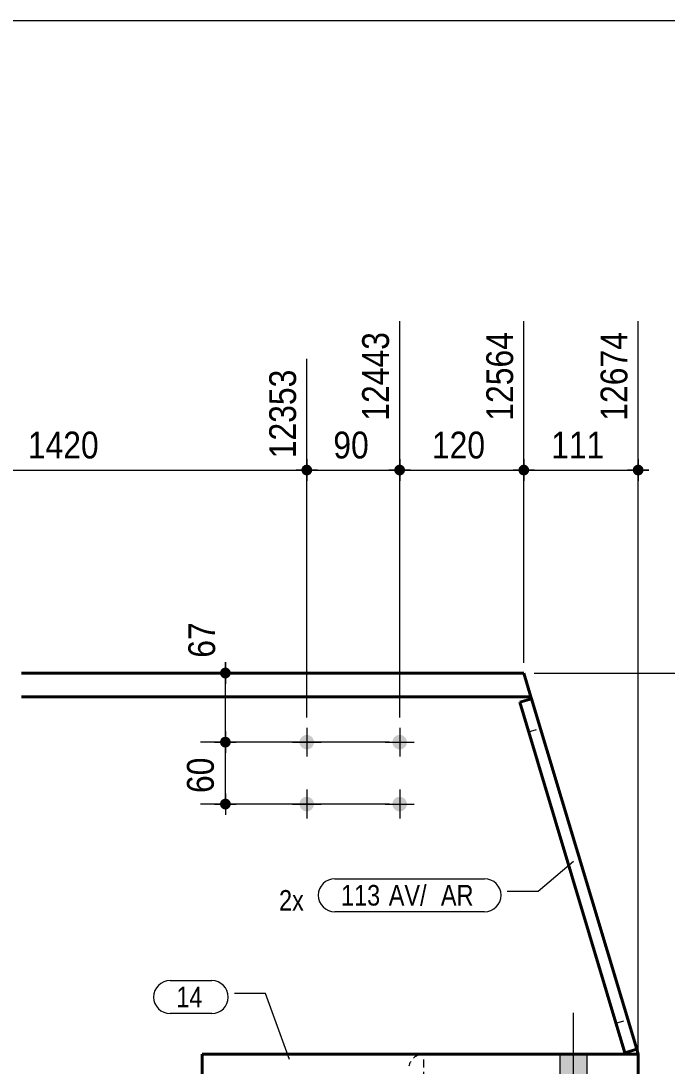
# Model space of a CAD drawing. Header units: millimetres. Extents: x 2 to 584, y 5 to 405.
# Drawn here: x 448.9 to 511.5, y 303.7 to 405 of the extents above; entities that cross this region are included whole.
import ezdxf

# ---------------------------------------------------------------- set-up
doc = ezdxf.new("R2010")
doc.units = ezdxf.units.MM
doc.linetypes.add('CACHE2', pattern=[1.190625, 0.79375, -0.396875])
for name, color, linetype, lineweight in [('Boulon', 7, 'Continuous', 0), ('Cache', 7, 'Continuous', 0), ('Cotation', 7, 'Continuous', 0), ('Feuille dessin', 5, 'Continuous', 0), ('Piece', 2, 'Continuous', 0), ('Repère pièce', 3, 'Continuous', 0)]:
    doc.layers.add(name, color=color, linetype=linetype, lineweight=lineweight)
doc.styles.add('ARIAL', font='ARIAL.TTF')
doc.styles.add('COMIC_SANS_MS', font='COMIC.TTF')

# ---------------------------------------------------------------- blocks, each defined once
blk = doc.blocks.new('*A15')
at = {"layer": 'Boulon'}
for points in [[(477.3, 335.08), (477.29, 335.04), (477.29, 335.01), (477.28, 334.97), (477.28, 334.94), (477.27, 334.91), (477.26, 334.88), (477.24, 334.84), (477.23, 334.81), (477.21, 334.78), (477.2, 334.75), (477.18, 334.72), (477.16, 334.69), (477.14, 334.67), (477.11, 334.64), (477.09, 334.62), (477.07, 334.59), (477.04, 334.57), (477.01, 334.55), (476.99, 334.53), (476.96, 334.51), (476.93, 334.49), (476.9, 334.48), (476.86, 334.46), (476.83, 334.45), (476.8, 334.44), (476.77, 334.43), (476.73, 334.42), (476.7, 334.42), (476.66, 334.41), (476.63, 334.41), (476.6, 334.41), (476.56, 334.41), (476.53, 334.41), (476.49, 334.42), (476.46, 334.42), (476.43, 334.43), (476.39, 334.44), (476.36, 334.45), (476.33, 334.46), (476.3, 334.48), (476.27, 334.49), (476.24, 334.51), (476.21, 334.53), (476.18, 334.55), (476.15, 334.57), (476.13, 334.59), (476.1, 334.62), (476.08, 334.64), (476.06, 334.67), (476.03, 334.69), (476.01, 334.72), (476, 334.75), (475.98, 334.78), (475.96, 334.81), (475.95, 334.84), (475.94, 334.88), (475.93, 334.91), (475.92, 334.94), (475.91, 334.97), (475.9, 335.01), (475.9, 335.04), (475.9, 335.08), (475.9, 335.11), (475.9, 335.15), (475.9, 335.18), (475.9, 335.21), (475.91, 335.25), (475.92, 335.28), (475.93, 335.31), (475.94, 335.35), (475.95, 335.38), (475.96, 335.41), (475.98, 335.44), (476, 335.47), (476.01, 335.5), (476.03, 335.53), (476.06, 335.56), (476.08, 335.58), (476.1, 335.61), (476.13, 335.63), (476.15, 335.65), (476.18, 335.67), (476.21, 335.69), (476.24, 335.71), (476.27, 335.73), (476.3, 335.74), (476.33, 335.76), (476.36, 335.77), (476.39, 335.78), (476.43, 335.79), (476.46, 335.8), (476.49, 335.8), (476.53, 335.81), (476.56, 335.81), (476.6, 335.81), (476.63, 335.81), (476.66, 335.81), (476.7, 335.8), (476.73, 335.8), (476.77, 335.79), (476.8, 335.78), (476.83, 335.77), (476.86, 335.76), (476.9, 335.74), (476.93, 335.73), (476.96, 335.71), (476.99, 335.69), (477.01, 335.67), (477.04, 335.65), (477.07, 335.63), (477.09, 335.61), (477.11, 335.58), (477.14, 335.56), (477.16, 335.53), (477.18, 335.5), (477.2, 335.47), (477.21, 335.44), (477.23, 335.41), (477.24, 335.38), (477.26, 335.35), (477.27, 335.31), (477.28, 335.28), (477.28, 335.25), (477.29, 335.21), (477.29, 335.18), (477.3, 335.15), (477.3, 335.11)], [(477.3, 329.08), (477.29, 329.04), (477.29, 329.01), (477.28, 328.97), (477.28, 328.94), (477.27, 328.91), (477.26, 328.88), (477.24, 328.84), (477.23, 328.81), (477.21, 328.78), (477.2, 328.75), (477.18, 328.72), (477.16, 328.69), (477.14, 328.67), (477.11, 328.64), (477.09, 328.62), (477.07, 328.59), (477.04, 328.57), (477.01, 328.55), (476.99, 328.53), (476.96, 328.51), (476.93, 328.49), (476.9, 328.48), (476.86, 328.46), (476.83, 328.45), (476.8, 328.44), (476.77, 328.43), (476.73, 328.42), (476.7, 328.42), (476.66, 328.41), (476.63, 328.41), (476.6, 328.41), (476.56, 328.41), (476.53, 328.41), (476.49, 328.42), (476.46, 328.42), (476.43, 328.43), (476.39, 328.44), (476.36, 328.45), (476.33, 328.46), (476.3, 328.48), (476.27, 328.49), (476.24, 328.51), (476.21, 328.53), (476.18, 328.55), (476.15, 328.57), (476.13, 328.59), (476.1, 328.62), (476.08, 328.64), (476.06, 328.67), (476.03, 328.69), (476.01, 328.72), (476, 328.75), (475.98, 328.78), (475.96, 328.81), (475.95, 328.84), (475.94, 328.88), (475.93, 328.91), (475.92, 328.94), (475.91, 328.97), (475.9, 329.01), (475.9, 329.04), (475.9, 329.08), (475.9, 329.11), (475.9, 329.15), (475.9, 329.18), (475.9, 329.21), (475.91, 329.25), (475.92, 329.28), (475.93, 329.31), (475.94, 329.35), (475.95, 329.38), (475.96, 329.41), (475.98, 329.44), (476, 329.47), (476.01, 329.5), (476.03, 329.53), (476.06, 329.56), (476.08, 329.58), (476.1, 329.61), (476.13, 329.63), (476.15, 329.65), (476.18, 329.67), (476.21, 329.69), (476.24, 329.71), (476.27, 329.73), (476.3, 329.74), (476.33, 329.76), (476.36, 329.77), (476.39, 329.78), (476.43, 329.79), (476.46, 329.8), (476.49, 329.8), (476.53, 329.81), (476.56, 329.81), (476.6, 329.81), (476.63, 329.81), (476.66, 329.81), (476.7, 329.8), (476.73, 329.8), (476.77, 329.79), (476.8, 329.78), (476.83, 329.77), (476.86, 329.76), (476.9, 329.74), (476.93, 329.73), (476.96, 329.71), (476.99, 329.69), (477.01, 329.67), (477.04, 329.65), (477.07, 329.63), (477.09, 329.61), (477.11, 329.58), (477.14, 329.56), (477.16, 329.53), (477.18, 329.5), (477.2, 329.47), (477.21, 329.44), (477.23, 329.41), (477.24, 329.38), (477.26, 329.35), (477.27, 329.31), (477.28, 329.28), (477.28, 329.25), (477.29, 329.21), (477.29, 329.18), (477.3, 329.15), (477.3, 329.11)]]:
    blk.add_hatch(color=256, dxfattribs=at).paths.add_polyline_path(points, flags=17)
at = {"layer": 'Boulon', "linetype": 'Continuous', "lineweight": 0}
for p, q in [((476.6, 336.51), (476.6, 333.71)), ((475.2, 335.11), (478, 335.11)), ((476.6, 330.51), (476.6, 327.71)), ((475.2, 329.11), (478, 329.11))]:
    blk.add_line(p, q, dxfattribs=at)
blk = doc.blocks.new('*A16')
at = {"layer": 'Boulon'}
for points in [[(486.3, 335.08), (486.29, 335.04), (486.29, 335.01), (486.28, 334.97), (486.28, 334.94), (486.27, 334.91), (486.26, 334.88), (486.24, 334.84), (486.23, 334.81), (486.21, 334.78), (486.2, 334.75), (486.18, 334.72), (486.16, 334.69), (486.14, 334.67), (486.11, 334.64), (486.09, 334.62), (486.07, 334.59), (486.04, 334.57), (486.01, 334.55), (485.99, 334.53), (485.96, 334.51), (485.93, 334.49), (485.9, 334.48), (485.86, 334.46), (485.83, 334.45), (485.8, 334.44), (485.77, 334.43), (485.73, 334.42), (485.7, 334.42), (485.66, 334.41), (485.63, 334.41), (485.6, 334.41), (485.56, 334.41), (485.53, 334.41), (485.49, 334.42), (485.46, 334.42), (485.43, 334.43), (485.39, 334.44), (485.36, 334.45), (485.33, 334.46), (485.3, 334.48), (485.27, 334.49), (485.24, 334.51), (485.21, 334.53), (485.18, 334.55), (485.15, 334.57), (485.13, 334.59), (485.1, 334.62), (485.08, 334.64), (485.06, 334.67), (485.03, 334.69), (485.01, 334.72), (485, 334.75), (484.98, 334.78), (484.96, 334.81), (484.95, 334.84), (484.94, 334.88), (484.93, 334.91), (484.92, 334.94), (484.91, 334.97), (484.9, 335.01), (484.9, 335.04), (484.9, 335.08), (484.9, 335.11), (484.9, 335.15), (484.9, 335.18), (484.9, 335.21), (484.91, 335.25), (484.92, 335.28), (484.93, 335.31), (484.94, 335.35), (484.95, 335.38), (484.96, 335.41), (484.98, 335.44), (485, 335.47), (485.01, 335.5), (485.03, 335.53), (485.06, 335.56), (485.08, 335.58), (485.1, 335.61), (485.13, 335.63), (485.15, 335.65), (485.18, 335.67), (485.21, 335.69), (485.24, 335.71), (485.27, 335.73), (485.3, 335.74), (485.33, 335.76), (485.36, 335.77), (485.39, 335.78), (485.43, 335.79), (485.46, 335.8), (485.49, 335.8), (485.53, 335.81), (485.56, 335.81), (485.6, 335.81), (485.63, 335.81), (485.66, 335.81), (485.7, 335.8), (485.73, 335.8), (485.77, 335.79), (485.8, 335.78), (485.83, 335.77), (485.86, 335.76), (485.9, 335.74), (485.93, 335.73), (485.96, 335.71), (485.99, 335.69), (486.01, 335.67), (486.04, 335.65), (486.07, 335.63), (486.09, 335.61), (486.11, 335.58), (486.14, 335.56), (486.16, 335.53), (486.18, 335.5), (486.2, 335.47), (486.21, 335.44), (486.23, 335.41), (486.24, 335.38), (486.26, 335.35), (486.27, 335.31), (486.28, 335.28), (486.28, 335.25), (486.29, 335.21), (486.29, 335.18), (486.3, 335.15), (486.3, 335.11)], [(486.3, 329.08), (486.29, 329.04), (486.29, 329.01), (486.28, 328.97), (486.28, 328.94), (486.27, 328.91), (486.26, 328.88), (486.24, 328.84), (486.23, 328.81), (486.21, 328.78), (486.2, 328.75), (486.18, 328.72), (486.16, 328.69), (486.14, 328.67), (486.11, 328.64), (486.09, 328.62), (486.07, 328.59), (486.04, 328.57), (486.01, 328.55), (485.99, 328.53), (485.96, 328.51), (485.93, 328.49), (485.9, 328.48), (485.86, 328.46), (485.83, 328.45), (485.8, 328.44), (485.77, 328.43), (485.73, 328.42), (485.7, 328.42), (485.66, 328.41), (485.63, 328.41), (485.6, 328.41), (485.56, 328.41), (485.53, 328.41), (485.49, 328.42), (485.46, 328.42), (485.43, 328.43), (485.39, 328.44), (485.36, 328.45), (485.33, 328.46), (485.3, 328.48), (485.27, 328.49), (485.24, 328.51), (485.21, 328.53), (485.18, 328.55), (485.15, 328.57), (485.13, 328.59), (485.1, 328.62), (485.08, 328.64), (485.06, 328.67), (485.03, 328.69), (485.01, 328.72), (485, 328.75), (484.98, 328.78), (484.96, 328.81), (484.95, 328.84), (484.94, 328.88), (484.93, 328.91), (484.92, 328.94), (484.91, 328.97), (484.9, 329.01), (484.9, 329.04), (484.9, 329.08), (484.9, 329.11), (484.9, 329.15), (484.9, 329.18), (484.9, 329.21), (484.91, 329.25), (484.92, 329.28), (484.93, 329.31), (484.94, 329.35), (484.95, 329.38), (484.96, 329.41), (484.98, 329.44), (485, 329.47), (485.01, 329.5), (485.03, 329.53), (485.06, 329.56), (485.08, 329.58), (485.1, 329.61), (485.13, 329.63), (485.15, 329.65), (485.18, 329.67), (485.21, 329.69), (485.24, 329.71), (485.27, 329.73), (485.3, 329.74), (485.33, 329.76), (485.36, 329.77), (485.39, 329.78), (485.43, 329.79), (485.46, 329.8), (485.49, 329.8), (485.53, 329.81), (485.56, 329.81), (485.6, 329.81), (485.63, 329.81), (485.66, 329.81), (485.7, 329.8), (485.73, 329.8), (485.77, 329.79), (485.8, 329.78), (485.83, 329.77), (485.86, 329.76), (485.9, 329.74), (485.93, 329.73), (485.96, 329.71), (485.99, 329.69), (486.01, 329.67), (486.04, 329.65), (486.07, 329.63), (486.09, 329.61), (486.11, 329.58), (486.14, 329.56), (486.16, 329.53), (486.18, 329.5), (486.2, 329.47), (486.21, 329.44), (486.23, 329.41), (486.24, 329.38), (486.26, 329.35), (486.27, 329.31), (486.28, 329.28), (486.28, 329.25), (486.29, 329.21), (486.29, 329.18), (486.3, 329.15), (486.3, 329.11)]]:
    blk.add_hatch(color=256, dxfattribs=at).paths.add_polyline_path(points, flags=17)
at = {"layer": 'Boulon', "linetype": 'Continuous', "lineweight": 0}
for p, q in [((485.6, 336.51), (485.6, 333.71)), ((484.2, 335.11), (487, 335.11)), ((485.6, 330.51), (485.6, 327.71)), ((484.2, 329.11), (487, 329.11))]:
    blk.add_line(p, q, dxfattribs=at)
blk = doc.blocks.new('*A17')
at = {"layer": 'Boulon'}
blk.add_hatch(color=256, dxfattribs=at).paths.add_polyline_path([(503.75, 304.89), (503.75, 302.39), (501.15, 302.39), (501.15, 304.89)], flags=17)
blk.add_hatch(color=256, dxfattribs=at).paths.add_polyline_path([(503.75, 304.89), (503.75, 302.39), (501.15, 302.39), (501.15, 304.89)], flags=17)
at = {"layer": 'Boulon', "linetype": 'Continuous', "lineweight": 0}
for p, q in [((502.45, 299.89), (502.45, 308.89)), ((502.45, 299.89), (502.45, 308.89)), ((501.15, 302.39), (501.15, 304.89)), ((501.15, 302.39), (501.15, 304.89)), ((503.75, 302.39), (503.75, 304.89)), ((503.75, 302.39), (503.75, 304.89))]:
    blk.add_line(p, q, dxfattribs=at)
blk = doc.blocks.new('*A19')
at = {"layer": 'Cache', "color": 7, "linetype": 'CACHE2', "lineweight": 20}
for p, q in [((508.560613, 305.359086), (498.372573, 339.31874)), ((487.617787, 304.848703), (487.951551, 304.886338)), ((487.951551, 304.886338), (487.617787, 304.848703)), ((508.701874, 304.888224), (487.951551, 304.886338))]:
    blk.add_line(p, q, dxfattribs=at)
blk.add_arc((487.951687, 303.386338), 1.5, 102.861823, 167.144895, dxfattribs=at)
blk.add_arc((487.951687, 303.386338), 1.5, 102.861823, 167.144895, dxfattribs=at)
at = {"layer": 'Piece', "color": 2, "linetype": 'Continuous', "lineweight": 40}
for p, q in [((448.95219, 341.810591), (497.625008, 341.810591)), ((497.625008, 341.810591), (498.315017, 339.510591)), ((498.315017, 339.510591), (448.95219, 339.510591)), ((498.372573, 339.31874), (498.315017, 339.510591)), ((508.701874, 304.888224), (508.560613, 305.359086))]:
    blk.add_line(p, q, dxfattribs=at)
blk = doc.blocks.new('*A22')
at = {"layer": 'Cache', "color": 7, "linetype": 'CACHE2', "lineweight": 20}
blk.add_line((487.95219, 302.386291), (487.951957, 304.886291), dxfattribs=at)
at = {"layer": 'Piece', "color": 2, "linetype": 'Continuous', "lineweight": 40}
for p, q in [((508.701875, 304.888224), (466.451957, 304.884289)), ((466.45219, 302.384289), (466.451957, 304.884289)), ((508.702108, 302.388224), (508.701875, 304.888224)), ((508.702108, 302.388224), (466.45219, 302.384289))]:
    blk.add_line(p, q, dxfattribs=at)
blk = doc.blocks.new('*A29')
at = {"layer": 'Cache', "color": 7, "linetype": 'CACHE2', "lineweight": 20}
for p, q in [((498.372567, 339.318738), (497.223175, 338.97392)), ((508.560475, 305.359044), (498.372567, 339.318738)), ((497.223175, 338.97392), (507.411083, 305.014227)), ((498.085249, 336.100342), (499.23464, 336.445159)), ((506.549102, 307.887498), (507.698493, 308.232316)), ((507.411083, 305.014227), (508.560475, 305.359044))]:
    blk.add_line(p, q, dxfattribs=at)
blk = doc.blocks.new('*A30')
at = {"layer": 'Cache', "color": 7, "linetype": 'CACHE2', "lineweight": 20}
for p, q in [((498.085249, 336.100342), (499.23464, 336.445159)), ((506.54909, 307.887538), (507.698481, 308.232356))]:
    blk.add_line(p, q, dxfattribs=at)
at = {"layer": 'Piece', "color": 2, "linetype": 'Continuous', "lineweight": 40}
for p, q in [((498.372567, 339.318738), (497.223175, 338.97392)), ((508.560475, 305.359044), (498.372567, 339.318738)), ((497.223175, 338.97392), (507.411083, 305.014227)), ((507.411083, 305.014227), (508.560475, 305.359044))]:
    blk.add_line(p, q, dxfattribs=at)
blk = doc.blocks.new('*A63')
at = {"layer": 'Feuille dessin', "linetype": 'Continuous', "lineweight": 0}
blk.add_line((579, 405), (5, 405), dxfattribs=at)
blk = doc.blocks.new('*A75')
at = {"layer": 'Cotation'}
for points in [[(430.23, 360.96), (430.2, 360.96), (430.18, 360.96), (430.15, 360.97), (430.13, 360.97), (430.1, 360.98), (430.08, 360.99), (430.06, 361), (430.03, 361.01), (430.01, 361.02), (429.99, 361.03), (429.97, 361.04), (429.95, 361.06), (429.93, 361.07), (429.91, 361.09), (429.89, 361.11), (429.87, 361.13), (429.85, 361.15), (429.84, 361.17), (429.82, 361.19), (429.81, 361.21), (429.8, 361.23), (429.79, 361.25), (429.77, 361.28), (429.77, 361.3), (429.76, 361.32), (429.75, 361.35), (429.75, 361.37), (429.74, 361.4), (429.74, 361.42), (429.74, 361.45), (429.74, 361.48), (429.74, 361.5), (429.74, 361.53), (429.74, 361.55), (429.75, 361.58), (429.75, 361.6), (429.76, 361.63), (429.77, 361.65), (429.77, 361.67), (429.79, 361.7), (429.8, 361.72), (429.81, 361.74), (429.82, 361.76), (429.84, 361.79), (429.85, 361.81), (429.87, 361.82), (429.89, 361.84), (429.91, 361.86), (429.93, 361.88), (429.95, 361.89), (429.97, 361.91), (429.99, 361.92), (430.01, 361.93), (430.03, 361.95), (430.06, 361.96), (430.08, 361.97), (430.1, 361.97), (430.13, 361.98), (430.15, 361.99), (430.18, 361.99), (430.2, 361.99), (430.23, 362), (430.26, 362), (430.28, 362), (430.31, 361.99), (430.33, 361.99), (430.36, 361.99), (430.38, 361.98), (430.41, 361.97), (430.43, 361.97), (430.45, 361.96), (430.48, 361.95), (430.5, 361.93), (430.52, 361.92), (430.54, 361.91), (430.56, 361.89), (430.59, 361.88), (430.6, 361.86), (430.62, 361.84), (430.64, 361.82), (430.66, 361.81), (430.67, 361.79), (430.69, 361.76), (430.7, 361.74), (430.71, 361.72), (430.73, 361.7), (430.74, 361.67), (430.74, 361.65), (430.75, 361.63), (430.76, 361.6), (430.77, 361.58), (430.77, 361.55), (430.77, 361.53), (430.77, 361.5), (430.78, 361.48), (430.77, 361.45), (430.77, 361.42), (430.77, 361.4), (430.77, 361.37), (430.76, 361.35), (430.75, 361.32), (430.74, 361.3), (430.74, 361.28), (430.73, 361.25), (430.71, 361.23), (430.7, 361.21), (430.69, 361.19), (430.67, 361.17), (430.66, 361.15), (430.64, 361.13), (430.62, 361.11), (430.6, 361.09), (430.59, 361.07), (430.56, 361.06), (430.54, 361.04), (430.52, 361.03), (430.5, 361.02), (430.48, 361.01), (430.45, 361), (430.43, 360.99), (430.41, 360.98), (430.38, 360.97), (430.36, 360.97), (430.33, 360.96), (430.31, 360.96), (430.28, 360.96), (430.26, 360.96)], [(476.57, 360.96), (476.55, 360.96), (476.52, 360.96), (476.49, 360.97), (476.47, 360.97), (476.45, 360.98), (476.42, 360.99), (476.4, 361), (476.37, 361.01), (476.35, 361.02), (476.33, 361.03), (476.31, 361.04), (476.29, 361.06), (476.27, 361.07), (476.25, 361.09), (476.23, 361.11), (476.21, 361.13), (476.19, 361.15), (476.18, 361.17), (476.16, 361.19), (476.15, 361.21), (476.14, 361.23), (476.13, 361.25), (476.12, 361.28), (476.11, 361.3), (476.1, 361.32), (476.09, 361.35), (476.09, 361.37), (476.08, 361.4), (476.08, 361.42), (476.08, 361.45), (476.08, 361.48), (476.08, 361.5), (476.08, 361.53), (476.08, 361.55), (476.09, 361.58), (476.09, 361.6), (476.1, 361.63), (476.11, 361.65), (476.12, 361.67), (476.13, 361.7), (476.14, 361.72), (476.15, 361.74), (476.16, 361.76), (476.18, 361.79), (476.19, 361.81), (476.21, 361.82), (476.23, 361.84), (476.25, 361.86), (476.27, 361.88), (476.29, 361.89), (476.31, 361.91), (476.33, 361.92), (476.35, 361.93), (476.37, 361.95), (476.4, 361.96), (476.42, 361.97), (476.45, 361.97), (476.47, 361.98), (476.49, 361.99), (476.52, 361.99), (476.55, 361.99), (476.57, 362), (476.6, 362), (476.62, 362), (476.65, 361.99), (476.67, 361.99), (476.7, 361.99), (476.72, 361.98), (476.75, 361.97), (476.77, 361.97), (476.8, 361.96), (476.82, 361.95), (476.84, 361.93), (476.86, 361.92), (476.89, 361.91), (476.91, 361.89), (476.93, 361.88), (476.95, 361.86), (476.96, 361.84), (476.98, 361.82), (477, 361.81), (477.01, 361.79), (477.03, 361.76), (477.04, 361.74), (477.05, 361.72), (477.07, 361.7), (477.08, 361.67), (477.09, 361.65), (477.09, 361.63), (477.1, 361.6), (477.11, 361.58), (477.11, 361.55), (477.11, 361.53), (477.12, 361.5), (477.12, 361.48), (477.12, 361.45), (477.11, 361.42), (477.11, 361.4), (477.11, 361.37), (477.1, 361.35), (477.09, 361.32), (477.09, 361.3), (477.08, 361.28), (477.07, 361.25), (477.05, 361.23), (477.04, 361.21), (477.03, 361.19), (477.01, 361.17), (477, 361.15), (476.98, 361.13), (476.96, 361.11), (476.95, 361.09), (476.93, 361.07), (476.91, 361.06), (476.89, 361.04), (476.86, 361.03), (476.84, 361.02), (476.82, 361.01), (476.8, 361), (476.77, 360.99), (476.75, 360.98), (476.72, 360.97), (476.7, 360.97), (476.67, 360.96), (476.65, 360.96), (476.62, 360.96), (476.6, 360.96)]]:
    blk.add_hatch(color=256, dxfattribs=at).paths.add_polyline_path(points, flags=17)
at = {"layer": 'Cotation', "linetype": 'Continuous', "lineweight": 0}
for p, q in [((430.26, 337.51), (430.26, 375.9)), ((476.6, 337.51), (476.6, 372.26)), ((430.26, 362.52), (430.26, 360.44)), ((476.6, 362.52), (476.6, 360.44)), ((431.3, 361.48), (429.22, 361.48)), ((430.26, 361.48), (429.22, 361.48)), ((430.26, 361.48), (476.6, 361.48)), ((477.64, 361.48), (475.56, 361.48)), ((476.6, 361.48), (477.64, 361.48))]:
    blk.add_line(p, q, dxfattribs=at)
at = {"layer": 'Cotation'}
for p in [(430.26, 361.48), (476.6, 361.48)]:
    blk.add_point(p, dxfattribs=at)
at = {"layer": 'Cotation', "style": 'ARIAL', "width": 0.85}
blk.add_text('12353', height=2.6, rotation=90.0002, dxfattribs=at).set_placement((475.56, 362.62))
blk.add_text('1420', height=2.6, dxfattribs=at).set_placement((449.57, 362.6))
blk = doc.blocks.new('*A76')
at = {"layer": 'Cotation'}
for points in [[(476.57, 360.96), (476.55, 360.96), (476.52, 360.96), (476.49, 360.97), (476.47, 360.97), (476.45, 360.98), (476.42, 360.99), (476.4, 361), (476.37, 361.01), (476.35, 361.02), (476.33, 361.03), (476.31, 361.04), (476.29, 361.06), (476.27, 361.07), (476.25, 361.09), (476.23, 361.11), (476.21, 361.13), (476.19, 361.15), (476.18, 361.17), (476.16, 361.19), (476.15, 361.21), (476.14, 361.23), (476.13, 361.25), (476.12, 361.28), (476.11, 361.3), (476.1, 361.32), (476.09, 361.35), (476.09, 361.37), (476.08, 361.4), (476.08, 361.42), (476.08, 361.45), (476.08, 361.48), (476.08, 361.5), (476.08, 361.53), (476.08, 361.55), (476.09, 361.58), (476.09, 361.6), (476.1, 361.63), (476.11, 361.65), (476.12, 361.67), (476.13, 361.7), (476.14, 361.72), (476.15, 361.74), (476.16, 361.76), (476.18, 361.79), (476.19, 361.81), (476.21, 361.82), (476.23, 361.84), (476.25, 361.86), (476.27, 361.88), (476.29, 361.89), (476.31, 361.91), (476.33, 361.92), (476.35, 361.93), (476.37, 361.95), (476.4, 361.96), (476.42, 361.97), (476.45, 361.97), (476.47, 361.98), (476.49, 361.99), (476.52, 361.99), (476.55, 361.99), (476.57, 362), (476.6, 362), (476.62, 362), (476.65, 361.99), (476.67, 361.99), (476.7, 361.99), (476.72, 361.98), (476.75, 361.97), (476.77, 361.97), (476.8, 361.96), (476.82, 361.95), (476.84, 361.93), (476.86, 361.92), (476.89, 361.91), (476.91, 361.89), (476.93, 361.88), (476.95, 361.86), (476.96, 361.84), (476.98, 361.82), (477, 361.81), (477.01, 361.79), (477.03, 361.76), (477.04, 361.74), (477.05, 361.72), (477.07, 361.7), (477.08, 361.67), (477.09, 361.65), (477.09, 361.63), (477.1, 361.6), (477.11, 361.58), (477.11, 361.55), (477.11, 361.53), (477.12, 361.5), (477.12, 361.48), (477.12, 361.45), (477.11, 361.42), (477.11, 361.4), (477.11, 361.37), (477.1, 361.35), (477.09, 361.32), (477.09, 361.3), (477.08, 361.28), (477.07, 361.25), (477.05, 361.23), (477.04, 361.21), (477.03, 361.19), (477.01, 361.17), (477, 361.15), (476.98, 361.13), (476.96, 361.11), (476.95, 361.09), (476.93, 361.07), (476.91, 361.06), (476.89, 361.04), (476.86, 361.03), (476.84, 361.02), (476.82, 361.01), (476.8, 361), (476.77, 360.99), (476.75, 360.98), (476.72, 360.97), (476.7, 360.97), (476.67, 360.96), (476.65, 360.96), (476.62, 360.96), (476.6, 360.96)], [(485.57, 360.96), (485.55, 360.96), (485.52, 360.96), (485.49, 360.97), (485.47, 360.97), (485.45, 360.98), (485.42, 360.99), (485.4, 361), (485.37, 361.01), (485.35, 361.02), (485.33, 361.03), (485.31, 361.04), (485.29, 361.06), (485.27, 361.07), (485.25, 361.09), (485.23, 361.11), (485.21, 361.13), (485.19, 361.15), (485.18, 361.17), (485.16, 361.19), (485.15, 361.21), (485.14, 361.23), (485.13, 361.25), (485.12, 361.28), (485.11, 361.3), (485.1, 361.32), (485.09, 361.35), (485.09, 361.37), (485.08, 361.4), (485.08, 361.42), (485.08, 361.45), (485.08, 361.48), (485.08, 361.5), (485.08, 361.53), (485.08, 361.55), (485.09, 361.58), (485.09, 361.6), (485.1, 361.63), (485.11, 361.65), (485.12, 361.67), (485.13, 361.7), (485.14, 361.72), (485.15, 361.74), (485.16, 361.76), (485.18, 361.79), (485.19, 361.81), (485.21, 361.82), (485.23, 361.84), (485.25, 361.86), (485.27, 361.88), (485.29, 361.89), (485.31, 361.91), (485.33, 361.92), (485.35, 361.93), (485.37, 361.95), (485.4, 361.96), (485.42, 361.97), (485.45, 361.97), (485.47, 361.98), (485.49, 361.99), (485.52, 361.99), (485.55, 361.99), (485.57, 362), (485.6, 362), (485.62, 362), (485.65, 361.99), (485.67, 361.99), (485.7, 361.99), (485.72, 361.98), (485.75, 361.97), (485.77, 361.97), (485.8, 361.96), (485.82, 361.95), (485.84, 361.93), (485.86, 361.92), (485.89, 361.91), (485.91, 361.89), (485.93, 361.88), (485.95, 361.86), (485.96, 361.84), (485.98, 361.82), (486, 361.81), (486.01, 361.79), (486.03, 361.76), (486.04, 361.74), (486.05, 361.72), (486.07, 361.7), (486.08, 361.67), (486.09, 361.65), (486.09, 361.63), (486.1, 361.6), (486.11, 361.58), (486.11, 361.55), (486.11, 361.53), (486.12, 361.5), (486.12, 361.48), (486.12, 361.45), (486.11, 361.42), (486.11, 361.4), (486.11, 361.37), (486.1, 361.35), (486.09, 361.32), (486.09, 361.3), (486.08, 361.28), (486.07, 361.25), (486.05, 361.23), (486.04, 361.21), (486.03, 361.19), (486.01, 361.17), (486, 361.15), (485.98, 361.13), (485.96, 361.11), (485.95, 361.09), (485.93, 361.07), (485.91, 361.06), (485.89, 361.04), (485.86, 361.03), (485.84, 361.02), (485.82, 361.01), (485.8, 361), (485.77, 360.99), (485.75, 360.98), (485.72, 360.97), (485.7, 360.97), (485.67, 360.96), (485.65, 360.96), (485.62, 360.96), (485.6, 360.96)]]:
    blk.add_hatch(color=256, dxfattribs=at).paths.add_polyline_path(points, flags=17)
at = {"layer": 'Cotation', "linetype": 'Continuous', "lineweight": 0}
for p, q in [((485.6, 337.51), (485.6, 375.9)), ((476.6, 337.51), (476.6, 372.26)), ((476.6, 362.52), (476.6, 360.44)), ((485.6, 362.52), (485.6, 360.44)), ((477.64, 361.48), (475.56, 361.48)), ((476.6, 361.48), (475.56, 361.48)), ((476.6, 361.48), (485.6, 361.48)), ((486.64, 361.48), (484.56, 361.48)), ((485.6, 361.48), (486.64, 361.48))]:
    blk.add_line(p, q, dxfattribs=at)
at = {"layer": 'Cotation'}
for p in [(476.6, 361.48), (485.6, 361.48)]:
    blk.add_point(p, dxfattribs=at)
at = {"layer": 'Cotation', "style": 'ARIAL', "width": 0.85}
blk.add_text('12443', height=2.6, rotation=90.0002, dxfattribs=at).set_placement((484.56, 366.26))
blk.add_text('90', height=2.6, dxfattribs=at).set_placement((479.17, 362.6))
blk = doc.blocks.new('*A77')
at = {"layer": 'Cotation'}
for points in [[(485.57, 360.96), (485.55, 360.96), (485.52, 360.96), (485.49, 360.97), (485.47, 360.97), (485.45, 360.98), (485.42, 360.99), (485.4, 361), (485.37, 361.01), (485.35, 361.02), (485.33, 361.03), (485.31, 361.04), (485.29, 361.06), (485.27, 361.07), (485.25, 361.09), (485.23, 361.11), (485.21, 361.13), (485.19, 361.15), (485.18, 361.17), (485.16, 361.19), (485.15, 361.21), (485.14, 361.23), (485.13, 361.25), (485.12, 361.28), (485.11, 361.3), (485.1, 361.32), (485.09, 361.35), (485.09, 361.37), (485.08, 361.4), (485.08, 361.42), (485.08, 361.45), (485.08, 361.48), (485.08, 361.5), (485.08, 361.53), (485.08, 361.55), (485.09, 361.58), (485.09, 361.6), (485.1, 361.63), (485.11, 361.65), (485.12, 361.67), (485.13, 361.7), (485.14, 361.72), (485.15, 361.74), (485.16, 361.76), (485.18, 361.79), (485.19, 361.81), (485.21, 361.82), (485.23, 361.84), (485.25, 361.86), (485.27, 361.88), (485.29, 361.89), (485.31, 361.91), (485.33, 361.92), (485.35, 361.93), (485.37, 361.95), (485.4, 361.96), (485.42, 361.97), (485.45, 361.97), (485.47, 361.98), (485.49, 361.99), (485.52, 361.99), (485.55, 361.99), (485.57, 362), (485.6, 362), (485.62, 362), (485.65, 361.99), (485.67, 361.99), (485.7, 361.99), (485.72, 361.98), (485.75, 361.97), (485.77, 361.97), (485.8, 361.96), (485.82, 361.95), (485.84, 361.93), (485.86, 361.92), (485.89, 361.91), (485.91, 361.89), (485.93, 361.88), (485.95, 361.86), (485.96, 361.84), (485.98, 361.82), (486, 361.81), (486.01, 361.79), (486.03, 361.76), (486.04, 361.74), (486.05, 361.72), (486.07, 361.7), (486.08, 361.67), (486.09, 361.65), (486.09, 361.63), (486.1, 361.6), (486.11, 361.58), (486.11, 361.55), (486.11, 361.53), (486.12, 361.5), (486.12, 361.48), (486.12, 361.45), (486.11, 361.42), (486.11, 361.4), (486.11, 361.37), (486.1, 361.35), (486.09, 361.32), (486.09, 361.3), (486.08, 361.28), (486.07, 361.25), (486.05, 361.23), (486.04, 361.21), (486.03, 361.19), (486.01, 361.17), (486, 361.15), (485.98, 361.13), (485.96, 361.11), (485.95, 361.09), (485.93, 361.07), (485.91, 361.06), (485.89, 361.04), (485.86, 361.03), (485.84, 361.02), (485.82, 361.01), (485.8, 361), (485.77, 360.99), (485.75, 360.98), (485.72, 360.97), (485.7, 360.97), (485.67, 360.96), (485.65, 360.96), (485.62, 360.96), (485.6, 360.96)], [(497.6, 360.96), (497.57, 360.96), (497.55, 360.96), (497.52, 360.97), (497.5, 360.97), (497.47, 360.98), (497.45, 360.99), (497.43, 361), (497.4, 361.01), (497.38, 361.02), (497.36, 361.03), (497.34, 361.04), (497.32, 361.06), (497.3, 361.07), (497.28, 361.09), (497.26, 361.11), (497.24, 361.13), (497.22, 361.15), (497.21, 361.17), (497.19, 361.19), (497.18, 361.21), (497.17, 361.23), (497.15, 361.25), (497.14, 361.28), (497.14, 361.3), (497.13, 361.32), (497.12, 361.35), (497.11, 361.37), (497.11, 361.4), (497.11, 361.42), (497.11, 361.45), (497.11, 361.48), (497.11, 361.5), (497.11, 361.53), (497.11, 361.55), (497.11, 361.58), (497.12, 361.6), (497.13, 361.63), (497.14, 361.65), (497.14, 361.67), (497.15, 361.7), (497.17, 361.72), (497.18, 361.74), (497.19, 361.76), (497.21, 361.79), (497.22, 361.81), (497.24, 361.82), (497.26, 361.84), (497.28, 361.86), (497.3, 361.88), (497.32, 361.89), (497.34, 361.91), (497.36, 361.92), (497.38, 361.93), (497.4, 361.95), (497.43, 361.96), (497.45, 361.97), (497.47, 361.97), (497.5, 361.98), (497.52, 361.99), (497.55, 361.99), (497.57, 361.99), (497.6, 362), (497.63, 362), (497.65, 362), (497.68, 361.99), (497.7, 361.99), (497.73, 361.99), (497.75, 361.98), (497.78, 361.97), (497.8, 361.97), (497.82, 361.96), (497.85, 361.95), (497.87, 361.93), (497.89, 361.92), (497.91, 361.91), (497.93, 361.89), (497.95, 361.88), (497.97, 361.86), (497.99, 361.84), (498.01, 361.82), (498.03, 361.81), (498.04, 361.79), (498.06, 361.76), (498.07, 361.74), (498.08, 361.72), (498.1, 361.7), (498.11, 361.67), (498.11, 361.65), (498.12, 361.63), (498.13, 361.6), (498.14, 361.58), (498.14, 361.55), (498.14, 361.53), (498.14, 361.5), (498.15, 361.48), (498.14, 361.45), (498.14, 361.42), (498.14, 361.4), (498.14, 361.37), (498.13, 361.35), (498.12, 361.32), (498.11, 361.3), (498.11, 361.28), (498.1, 361.25), (498.08, 361.23), (498.07, 361.21), (498.06, 361.19), (498.04, 361.17), (498.03, 361.15), (498.01, 361.13), (497.99, 361.11), (497.97, 361.09), (497.95, 361.07), (497.93, 361.06), (497.91, 361.04), (497.89, 361.03), (497.87, 361.02), (497.85, 361.01), (497.82, 361), (497.8, 360.99), (497.78, 360.98), (497.75, 360.97), (497.73, 360.97), (497.7, 360.96), (497.68, 360.96), (497.65, 360.96), (497.63, 360.96)]]:
    blk.add_hatch(color=256, dxfattribs=at).paths.add_polyline_path(points, flags=17)
at = {"layer": 'Cotation', "linetype": 'Continuous', "lineweight": 0}
for p, q in [((485.6, 337.51), (485.6, 375.9)), ((497.63, 342.81), (497.63, 375.9)), ((485.6, 362.52), (485.6, 360.44)), ((497.63, 362.52), (497.63, 360.44)), ((486.64, 361.48), (484.56, 361.48)), ((485.6, 361.48), (484.56, 361.48)), ((485.6, 361.48), (497.63, 361.48)), ((498.67, 361.48), (496.59, 361.48)), ((497.63, 361.48), (498.67, 361.48))]:
    blk.add_line(p, q, dxfattribs=at)
at = {"layer": 'Cotation'}
for p in [(485.6, 361.48), (497.63, 361.48)]:
    blk.add_point(p, dxfattribs=at)
at = {"layer": 'Cotation', "style": 'ARIAL', "width": 0.85}
blk.add_text('12564', height=2.6, rotation=90.0002, dxfattribs=at).set_placement((496.59, 366.26))
blk.add_text('120', height=2.6, dxfattribs=at).set_placement((488.72, 362.6))
blk = doc.blocks.new('*A78')
at = {"layer": 'Cotation'}
for points in [[(497.6, 360.96), (497.57, 360.96), (497.55, 360.96), (497.52, 360.97), (497.5, 360.97), (497.47, 360.98), (497.45, 360.99), (497.43, 361), (497.4, 361.01), (497.38, 361.02), (497.36, 361.03), (497.34, 361.04), (497.32, 361.06), (497.3, 361.07), (497.28, 361.09), (497.26, 361.11), (497.24, 361.13), (497.22, 361.15), (497.21, 361.17), (497.19, 361.19), (497.18, 361.21), (497.17, 361.23), (497.15, 361.25), (497.14, 361.28), (497.14, 361.3), (497.13, 361.32), (497.12, 361.35), (497.11, 361.37), (497.11, 361.4), (497.11, 361.42), (497.11, 361.45), (497.11, 361.48), (497.11, 361.5), (497.11, 361.53), (497.11, 361.55), (497.11, 361.58), (497.12, 361.6), (497.13, 361.63), (497.14, 361.65), (497.14, 361.67), (497.15, 361.7), (497.17, 361.72), (497.18, 361.74), (497.19, 361.76), (497.21, 361.79), (497.22, 361.81), (497.24, 361.82), (497.26, 361.84), (497.28, 361.86), (497.3, 361.88), (497.32, 361.89), (497.34, 361.91), (497.36, 361.92), (497.38, 361.93), (497.4, 361.95), (497.43, 361.96), (497.45, 361.97), (497.47, 361.97), (497.5, 361.98), (497.52, 361.99), (497.55, 361.99), (497.57, 361.99), (497.6, 362), (497.63, 362), (497.65, 362), (497.68, 361.99), (497.7, 361.99), (497.73, 361.99), (497.75, 361.98), (497.78, 361.97), (497.8, 361.97), (497.82, 361.96), (497.85, 361.95), (497.87, 361.93), (497.89, 361.92), (497.91, 361.91), (497.93, 361.89), (497.95, 361.88), (497.97, 361.86), (497.99, 361.84), (498.01, 361.82), (498.03, 361.81), (498.04, 361.79), (498.06, 361.76), (498.07, 361.74), (498.08, 361.72), (498.1, 361.7), (498.11, 361.67), (498.11, 361.65), (498.12, 361.63), (498.13, 361.6), (498.14, 361.58), (498.14, 361.55), (498.14, 361.53), (498.14, 361.5), (498.15, 361.48), (498.14, 361.45), (498.14, 361.42), (498.14, 361.4), (498.14, 361.37), (498.13, 361.35), (498.12, 361.32), (498.11, 361.3), (498.11, 361.28), (498.1, 361.25), (498.08, 361.23), (498.07, 361.21), (498.06, 361.19), (498.04, 361.17), (498.03, 361.15), (498.01, 361.13), (497.99, 361.11), (497.97, 361.09), (497.95, 361.07), (497.93, 361.06), (497.91, 361.04), (497.89, 361.03), (497.87, 361.02), (497.85, 361.01), (497.82, 361), (497.8, 360.99), (497.78, 360.98), (497.75, 360.97), (497.73, 360.97), (497.7, 360.96), (497.68, 360.96), (497.65, 360.96), (497.63, 360.96)], [(508.68, 360.96), (508.65, 360.96), (508.63, 360.96), (508.6, 360.97), (508.58, 360.97), (508.55, 360.98), (508.53, 360.99), (508.5, 361), (508.48, 361.01), (508.46, 361.02), (508.43, 361.03), (508.41, 361.04), (508.39, 361.06), (508.37, 361.07), (508.35, 361.09), (508.33, 361.11), (508.32, 361.13), (508.3, 361.15), (508.28, 361.17), (508.27, 361.19), (508.26, 361.21), (508.24, 361.23), (508.23, 361.25), (508.22, 361.28), (508.21, 361.3), (508.2, 361.32), (508.2, 361.35), (508.19, 361.37), (508.19, 361.4), (508.18, 361.42), (508.18, 361.45), (508.18, 361.48), (508.18, 361.5), (508.18, 361.53), (508.19, 361.55), (508.19, 361.58), (508.2, 361.6), (508.2, 361.63), (508.21, 361.65), (508.22, 361.67), (508.23, 361.7), (508.24, 361.72), (508.26, 361.74), (508.27, 361.76), (508.28, 361.79), (508.3, 361.81), (508.32, 361.82), (508.33, 361.84), (508.35, 361.86), (508.37, 361.88), (508.39, 361.89), (508.41, 361.91), (508.43, 361.92), (508.46, 361.93), (508.48, 361.95), (508.5, 361.96), (508.53, 361.97), (508.55, 361.97), (508.58, 361.98), (508.6, 361.99), (508.63, 361.99), (508.65, 361.99), (508.68, 362), (508.7, 362), (508.73, 362), (508.75, 361.99), (508.78, 361.99), (508.8, 361.99), (508.83, 361.98), (508.85, 361.97), (508.88, 361.97), (508.9, 361.96), (508.92, 361.95), (508.95, 361.93), (508.97, 361.92), (508.99, 361.91), (509.01, 361.89), (509.03, 361.88), (509.05, 361.86), (509.07, 361.84), (509.09, 361.82), (509.1, 361.81), (509.12, 361.79), (509.13, 361.76), (509.15, 361.74), (509.16, 361.72), (509.17, 361.7), (509.18, 361.67), (509.19, 361.65), (509.2, 361.63), (509.21, 361.6), (509.21, 361.58), (509.22, 361.55), (509.22, 361.53), (509.22, 361.5), (509.22, 361.48), (509.22, 361.45), (509.22, 361.42), (509.22, 361.4), (509.21, 361.37), (509.21, 361.35), (509.2, 361.32), (509.19, 361.3), (509.18, 361.28), (509.17, 361.25), (509.16, 361.23), (509.15, 361.21), (509.13, 361.19), (509.12, 361.17), (509.1, 361.15), (509.09, 361.13), (509.07, 361.11), (509.05, 361.09), (509.03, 361.07), (509.01, 361.06), (508.99, 361.04), (508.97, 361.03), (508.95, 361.02), (508.92, 361.01), (508.9, 361), (508.88, 360.99), (508.85, 360.98), (508.83, 360.97), (508.8, 360.97), (508.78, 360.96), (508.75, 360.96), (508.73, 360.96), (508.7, 360.96)]]:
    blk.add_hatch(color=256, dxfattribs=at).paths.add_polyline_path(points, flags=17)
at = {"layer": 'Cotation', "linetype": 'Continuous', "lineweight": 0}
for p, q in [((497.63, 342.81), (497.63, 375.9)), ((508.7, 304.64), (508.7, 375.9)), ((497.63, 362.52), (497.63, 360.44)), ((508.7, 362.52), (508.7, 360.44)), ((498.67, 361.48), (496.59, 361.48)), ((497.63, 361.48), (496.59, 361.48)), ((497.63, 361.48), (508.7, 361.48)), ((509.74, 361.48), (507.66, 361.48)), ((508.7, 361.48), (509.74, 361.48))]:
    blk.add_line(p, q, dxfattribs=at)
at = {"layer": 'Cotation'}
for p in [(497.63, 361.48), (508.7, 361.48)]:
    blk.add_point(p, dxfattribs=at)
at = {"layer": 'Cotation', "style": 'ARIAL', "width": 0.85}
blk.add_text('12674', height=2.6, rotation=90.0002, dxfattribs=at).set_placement((507.66, 366.26))
blk.add_text('111', height=2.6, dxfattribs=at).set_placement((500.27, 362.6))
blk = doc.blocks.new('*A80')
at = {"layer": 'Repère pièce', "linetype": 'Continuous', "lineweight": 0}
for p, q in [((502.448752, 323.530117), (499.018561, 320.624938)), ((479.313483, 321.874938), (493.818561, 321.874938)), ((499.018561, 320.624938), (496.018561, 320.624938)), ((493.818561, 318.674938), (479.313483, 318.674938))]:
    blk.add_line(p, q, dxfattribs=at)
for centre, start, end in [((479.313483, 320.274938), 90, 270), ((493.818561, 320.274938), 270, 90)]:
    blk.add_arc(centre, 1.6, start, end, dxfattribs=at)
at = {"layer": 'Repère pièce', "style": 'COMIC_SANS_MS', "width": 0.85}
for s, p in [('113', (479.913483, 319.274938)), ('AV/', (484.541803, 319.274938)), ('AR', (489.591608, 319.274938)), ('2x', (473.911334, 318.774938))]:
    blk.add_text(s, height=2, dxfattribs=at).set_placement(p)
blk = doc.blocks.new('*A84')
at = {"layer": 'Repère pièce', "linetype": 'Continuous', "lineweight": 0}
for p, q in [((463.357178, 312.008619), (467.385303, 312.008619)), ((472.585303, 310.758619), (469.585303, 310.758619)), ((474.931388, 304.358037), (472.585303, 310.758619)), ((467.385303, 308.808619), (463.357178, 308.808619))]:
    blk.add_line(p, q, dxfattribs=at)
for centre, start, end in [((463.357178, 310.408619), 90, 270), ((467.385303, 310.408619), 270, 90)]:
    blk.add_arc(centre, 1.6, start, end, dxfattribs=at)
at = {"layer": 'Repère pièce', "style": 'COMIC_SANS_MS', "width": 0.85}
blk.add_text('14', height=2, dxfattribs=at).set_placement((463.957178, 309.408619))
blk = doc.blocks.new('*A90')
at = {"layer": 'Cotation'}
for points in [[(518.69, 341.29), (518.66, 341.29), (518.64, 341.3), (518.61, 341.3), (518.59, 341.31), (518.56, 341.31), (518.54, 341.32), (518.51, 341.33), (518.49, 341.34), (518.47, 341.35), (518.45, 341.36), (518.42, 341.38), (518.4, 341.39), (518.38, 341.41), (518.36, 341.43), (518.34, 341.44), (518.33, 341.46), (518.31, 341.48), (518.29, 341.5), (518.28, 341.52), (518.27, 341.54), (518.25, 341.57), (518.24, 341.59), (518.23, 341.61), (518.22, 341.64), (518.21, 341.66), (518.21, 341.68), (518.2, 341.71), (518.2, 341.73), (518.19, 341.76), (518.19, 341.79), (518.19, 341.81), (518.19, 341.84), (518.19, 341.86), (518.2, 341.89), (518.2, 341.91), (518.21, 341.94), (518.21, 341.96), (518.22, 341.99), (518.23, 342.01), (518.24, 342.03), (518.25, 342.06), (518.27, 342.08), (518.28, 342.1), (518.29, 342.12), (518.31, 342.14), (518.33, 342.16), (518.34, 342.18), (518.36, 342.2), (518.38, 342.21), (518.4, 342.23), (518.42, 342.24), (518.45, 342.26), (518.47, 342.27), (518.49, 342.28), (518.51, 342.29), (518.54, 342.3), (518.56, 342.31), (518.59, 342.32), (518.61, 342.32), (518.64, 342.32), (518.66, 342.33), (518.69, 342.33), (518.71, 342.33), (518.74, 342.33), (518.76, 342.33), (518.79, 342.32), (518.81, 342.32), (518.84, 342.32), (518.86, 342.31), (518.89, 342.3), (518.91, 342.29), (518.93, 342.28), (518.96, 342.27), (518.98, 342.26), (519, 342.24), (519.02, 342.23), (519.04, 342.21), (519.06, 342.2), (519.08, 342.18), (519.1, 342.16), (519.11, 342.14), (519.13, 342.12), (519.14, 342.1), (519.16, 342.08), (519.17, 342.06), (519.18, 342.03), (519.19, 342.01), (519.2, 341.99), (519.21, 341.96), (519.22, 341.94), (519.22, 341.91), (519.23, 341.89), (519.23, 341.86), (519.23, 341.84), (519.23, 341.81), (519.23, 341.79), (519.23, 341.76), (519.23, 341.73), (519.22, 341.71), (519.22, 341.68), (519.21, 341.66), (519.2, 341.64), (519.19, 341.61), (519.18, 341.59), (519.17, 341.57), (519.16, 341.54), (519.14, 341.52), (519.13, 341.5), (519.11, 341.48), (519.1, 341.46), (519.08, 341.44), (519.06, 341.43), (519.04, 341.41), (519.02, 341.39), (519, 341.38), (518.98, 341.36), (518.96, 341.35), (518.93, 341.34), (518.91, 341.33), (518.89, 341.32), (518.86, 341.31), (518.84, 341.31), (518.81, 341.3), (518.79, 341.3), (518.76, 341.29), (518.74, 341.29), (518.71, 341.29)], [(518.69, 301.87), (518.66, 301.87), (518.64, 301.87), (518.61, 301.88), (518.59, 301.88), (518.56, 301.89), (518.54, 301.9), (518.51, 301.91), (518.49, 301.92), (518.47, 301.93), (518.45, 301.94), (518.42, 301.96), (518.4, 301.97), (518.38, 301.99), (518.36, 302), (518.34, 302.02), (518.33, 302.04), (518.31, 302.06), (518.29, 302.08), (518.28, 302.1), (518.27, 302.12), (518.25, 302.14), (518.24, 302.17), (518.23, 302.19), (518.22, 302.21), (518.21, 302.24), (518.21, 302.26), (518.2, 302.29), (518.2, 302.31), (518.19, 302.34), (518.19, 302.36), (518.19, 302.39), (518.19, 302.41), (518.19, 302.44), (518.2, 302.46), (518.2, 302.49), (518.21, 302.51), (518.21, 302.54), (518.22, 302.56), (518.23, 302.59), (518.24, 302.61), (518.25, 302.63), (518.27, 302.66), (518.28, 302.68), (518.29, 302.7), (518.31, 302.72), (518.33, 302.74), (518.34, 302.76), (518.36, 302.77), (518.38, 302.79), (518.4, 302.81), (518.42, 302.82), (518.45, 302.83), (518.47, 302.85), (518.49, 302.86), (518.51, 302.87), (518.54, 302.88), (518.56, 302.89), (518.59, 302.89), (518.61, 302.9), (518.64, 302.9), (518.66, 302.91), (518.69, 302.91), (518.71, 302.91), (518.74, 302.91), (518.76, 302.91), (518.79, 302.9), (518.81, 302.9), (518.84, 302.89), (518.86, 302.89), (518.89, 302.88), (518.91, 302.87), (518.93, 302.86), (518.96, 302.85), (518.98, 302.83), (519, 302.82), (519.02, 302.81), (519.04, 302.79), (519.06, 302.77), (519.08, 302.76), (519.1, 302.74), (519.11, 302.72), (519.13, 302.7), (519.14, 302.68), (519.16, 302.66), (519.17, 302.63), (519.18, 302.61), (519.19, 302.59), (519.2, 302.56), (519.21, 302.54), (519.22, 302.51), (519.22, 302.49), (519.23, 302.46), (519.23, 302.44), (519.23, 302.41), (519.23, 302.39), (519.23, 302.36), (519.23, 302.34), (519.23, 302.31), (519.22, 302.29), (519.22, 302.26), (519.21, 302.24), (519.2, 302.21), (519.19, 302.19), (519.18, 302.17), (519.17, 302.14), (519.16, 302.12), (519.14, 302.1), (519.13, 302.08), (519.11, 302.06), (519.1, 302.04), (519.08, 302.02), (519.06, 302), (519.04, 301.99), (519.02, 301.97), (519, 301.96), (518.98, 301.94), (518.96, 301.93), (518.93, 301.92), (518.91, 301.91), (518.89, 301.9), (518.86, 301.89), (518.84, 301.88), (518.81, 301.88), (518.79, 301.87), (518.76, 301.87), (518.74, 301.87), (518.71, 301.87)]]:
    blk.add_hatch(color=256, dxfattribs=at).paths.add_polyline_path(points, flags=17)
at = {"layer": 'Cotation', "linetype": 'Continuous', "lineweight": 0}
for p, q in [((518.71, 342.85), (518.71, 340.77)), ((518.71, 341.81), (518.71, 342.85)), ((498.63, 341.81), (520.79, 341.81)), ((517.67, 341.81), (519.75, 341.81)), ((518.71, 302.39), (518.71, 341.81)), ((518.71, 303.43), (518.71, 301.35)), ((509.7, 302.39), (520.79, 302.39)), ((517.67, 302.39), (519.75, 302.39)), ((518.71, 302.39), (518.71, 301.35))]:
    blk.add_line(p, q, dxfattribs=at)
at = {"layer": 'Cotation'}
for p in [(518.71, 341.81), (518.71, 302.39)]:
    blk.add_point(p, dxfattribs=at)
at = {"layer": 'Cotation', "style": 'ARIAL', "width": 0.85}
blk.add_text('394', height=2.6, rotation=90.0002, dxfattribs=at).set_placement((517.59, 319.21))
blk = doc.blocks.new('*A93')
at = {"layer": 'Cotation'}
for points in [[(468.69, 334.59), (468.66, 334.59), (468.64, 334.6), (468.61, 334.6), (468.59, 334.61), (468.56, 334.61), (468.54, 334.62), (468.51, 334.63), (468.49, 334.64), (468.47, 334.65), (468.45, 334.66), (468.42, 334.68), (468.4, 334.69), (468.38, 334.71), (468.36, 334.73), (468.34, 334.74), (468.33, 334.76), (468.31, 334.78), (468.29, 334.8), (468.28, 334.82), (468.27, 334.84), (468.25, 334.87), (468.24, 334.89), (468.23, 334.91), (468.22, 334.94), (468.21, 334.96), (468.21, 334.98), (468.2, 335.01), (468.2, 335.03), (468.19, 335.06), (468.19, 335.09), (468.19, 335.11), (468.19, 335.14), (468.19, 335.16), (468.2, 335.19), (468.2, 335.21), (468.21, 335.24), (468.21, 335.26), (468.22, 335.29), (468.23, 335.31), (468.24, 335.33), (468.25, 335.36), (468.27, 335.38), (468.28, 335.4), (468.29, 335.42), (468.31, 335.44), (468.33, 335.46), (468.34, 335.48), (468.36, 335.5), (468.38, 335.51), (468.4, 335.53), (468.42, 335.54), (468.45, 335.56), (468.47, 335.57), (468.49, 335.58), (468.51, 335.59), (468.54, 335.6), (468.56, 335.61), (468.59, 335.62), (468.61, 335.62), (468.64, 335.63), (468.66, 335.63), (468.69, 335.63), (468.71, 335.63), (468.74, 335.63), (468.76, 335.63), (468.79, 335.63), (468.81, 335.62), (468.84, 335.62), (468.86, 335.61), (468.89, 335.6), (468.91, 335.59), (468.93, 335.58), (468.96, 335.57), (468.98, 335.56), (469, 335.54), (469.02, 335.53), (469.04, 335.51), (469.06, 335.5), (469.08, 335.48), (469.1, 335.46), (469.11, 335.44), (469.13, 335.42), (469.14, 335.4), (469.16, 335.38), (469.17, 335.36), (469.18, 335.33), (469.19, 335.31), (469.2, 335.29), (469.21, 335.26), (469.22, 335.24), (469.22, 335.21), (469.23, 335.19), (469.23, 335.16), (469.23, 335.14), (469.23, 335.11), (469.23, 335.09), (469.23, 335.06), (469.23, 335.03), (469.22, 335.01), (469.22, 334.98), (469.21, 334.96), (469.2, 334.94), (469.19, 334.91), (469.18, 334.89), (469.17, 334.87), (469.16, 334.84), (469.14, 334.82), (469.13, 334.8), (469.11, 334.78), (469.1, 334.76), (469.08, 334.74), (469.06, 334.73), (469.04, 334.71), (469.02, 334.69), (469, 334.68), (468.98, 334.66), (468.96, 334.65), (468.93, 334.64), (468.91, 334.63), (468.89, 334.62), (468.86, 334.61), (468.84, 334.61), (468.81, 334.6), (468.79, 334.6), (468.76, 334.59), (468.74, 334.59), (468.71, 334.59)], [(468.69, 328.59), (468.66, 328.59), (468.64, 328.6), (468.61, 328.6), (468.59, 328.61), (468.56, 328.61), (468.54, 328.62), (468.51, 328.63), (468.49, 328.64), (468.47, 328.65), (468.45, 328.66), (468.42, 328.68), (468.4, 328.69), (468.38, 328.71), (468.36, 328.73), (468.34, 328.74), (468.33, 328.76), (468.31, 328.78), (468.29, 328.8), (468.28, 328.82), (468.27, 328.84), (468.25, 328.87), (468.24, 328.89), (468.23, 328.91), (468.22, 328.94), (468.21, 328.96), (468.21, 328.98), (468.2, 329.01), (468.2, 329.03), (468.19, 329.06), (468.19, 329.09), (468.19, 329.11), (468.19, 329.14), (468.19, 329.16), (468.2, 329.19), (468.2, 329.21), (468.21, 329.24), (468.21, 329.26), (468.22, 329.29), (468.23, 329.31), (468.24, 329.33), (468.25, 329.36), (468.27, 329.38), (468.28, 329.4), (468.29, 329.42), (468.31, 329.44), (468.33, 329.46), (468.34, 329.48), (468.36, 329.5), (468.38, 329.51), (468.4, 329.53), (468.42, 329.54), (468.45, 329.56), (468.47, 329.57), (468.49, 329.58), (468.51, 329.59), (468.54, 329.6), (468.56, 329.61), (468.59, 329.62), (468.61, 329.62), (468.64, 329.63), (468.66, 329.63), (468.69, 329.63), (468.71, 329.63), (468.74, 329.63), (468.76, 329.63), (468.79, 329.63), (468.81, 329.62), (468.84, 329.62), (468.86, 329.61), (468.89, 329.6), (468.91, 329.59), (468.93, 329.58), (468.96, 329.57), (468.98, 329.56), (469, 329.54), (469.02, 329.53), (469.04, 329.51), (469.06, 329.5), (469.08, 329.48), (469.1, 329.46), (469.11, 329.44), (469.13, 329.42), (469.14, 329.4), (469.16, 329.38), (469.17, 329.36), (469.18, 329.33), (469.19, 329.31), (469.2, 329.29), (469.21, 329.26), (469.22, 329.24), (469.22, 329.21), (469.23, 329.19), (469.23, 329.16), (469.23, 329.14), (469.23, 329.11), (469.23, 329.09), (469.23, 329.06), (469.23, 329.03), (469.22, 329.01), (469.22, 328.98), (469.21, 328.96), (469.2, 328.94), (469.19, 328.91), (469.18, 328.89), (469.17, 328.87), (469.16, 328.84), (469.14, 328.82), (469.13, 328.8), (469.11, 328.78), (469.1, 328.76), (469.08, 328.74), (469.06, 328.73), (469.04, 328.71), (469.02, 328.69), (469, 328.68), (468.98, 328.66), (468.96, 328.65), (468.93, 328.64), (468.91, 328.63), (468.89, 328.62), (468.86, 328.61), (468.84, 328.61), (468.81, 328.6), (468.79, 328.6), (468.76, 328.59), (468.74, 328.59), (468.71, 328.59)]]:
    blk.add_hatch(color=256, dxfattribs=at).paths.add_polyline_path(points, flags=17)
at = {"layer": 'Cotation', "linetype": 'Continuous', "lineweight": 0}
for p, q in [((468.71, 336.15), (468.71, 334.07)), ((468.71, 335.11), (468.71, 336.15)), ((484.6, 335.11), (466.29, 335.11)), ((467.67, 335.11), (469.75, 335.11)), ((468.71, 329.11), (468.71, 335.11)), ((468.71, 330.15), (468.71, 328.07)), ((484.6, 329.11), (466.29, 329.11)), ((467.67, 329.11), (469.75, 329.11)), ((468.71, 329.11), (468.71, 328.07))]:
    blk.add_line(p, q, dxfattribs=at)
at = {"layer": 'Cotation'}
for p in [(468.71, 335.11), (468.71, 329.11)]:
    blk.add_point(p, dxfattribs=at)
at = {"layer": 'Cotation', "style": 'ARIAL', "width": 0.85}
blk.add_text('60', height=2.6, rotation=90.0002, dxfattribs=at).set_placement((467.59, 330.18))
blk = doc.blocks.new('*A94')
at = {"layer": 'Cotation'}
for points in [[(468.69, 341.29), (468.66, 341.29), (468.64, 341.3), (468.61, 341.3), (468.59, 341.31), (468.56, 341.31), (468.54, 341.32), (468.51, 341.33), (468.49, 341.34), (468.47, 341.35), (468.45, 341.36), (468.42, 341.38), (468.4, 341.39), (468.38, 341.41), (468.36, 341.43), (468.34, 341.44), (468.33, 341.46), (468.31, 341.48), (468.29, 341.5), (468.28, 341.52), (468.27, 341.54), (468.25, 341.57), (468.24, 341.59), (468.23, 341.61), (468.22, 341.64), (468.21, 341.66), (468.21, 341.68), (468.2, 341.71), (468.2, 341.73), (468.19, 341.76), (468.19, 341.79), (468.19, 341.81), (468.19, 341.84), (468.19, 341.86), (468.2, 341.89), (468.2, 341.91), (468.21, 341.94), (468.21, 341.96), (468.22, 341.99), (468.23, 342.01), (468.24, 342.03), (468.25, 342.06), (468.27, 342.08), (468.28, 342.1), (468.29, 342.12), (468.31, 342.14), (468.33, 342.16), (468.34, 342.18), (468.36, 342.2), (468.38, 342.21), (468.4, 342.23), (468.42, 342.24), (468.45, 342.26), (468.47, 342.27), (468.49, 342.28), (468.51, 342.29), (468.54, 342.3), (468.56, 342.31), (468.59, 342.32), (468.61, 342.32), (468.64, 342.32), (468.66, 342.33), (468.69, 342.33), (468.71, 342.33), (468.74, 342.33), (468.76, 342.33), (468.79, 342.32), (468.81, 342.32), (468.84, 342.32), (468.86, 342.31), (468.89, 342.3), (468.91, 342.29), (468.93, 342.28), (468.96, 342.27), (468.98, 342.26), (469, 342.24), (469.02, 342.23), (469.04, 342.21), (469.06, 342.2), (469.08, 342.18), (469.1, 342.16), (469.11, 342.14), (469.13, 342.12), (469.14, 342.1), (469.16, 342.08), (469.17, 342.06), (469.18, 342.03), (469.19, 342.01), (469.2, 341.99), (469.21, 341.96), (469.22, 341.94), (469.22, 341.91), (469.23, 341.89), (469.23, 341.86), (469.23, 341.84), (469.23, 341.81), (469.23, 341.79), (469.23, 341.76), (469.23, 341.73), (469.22, 341.71), (469.22, 341.68), (469.21, 341.66), (469.2, 341.64), (469.19, 341.61), (469.18, 341.59), (469.17, 341.57), (469.16, 341.54), (469.14, 341.52), (469.13, 341.5), (469.11, 341.48), (469.1, 341.46), (469.08, 341.44), (469.06, 341.43), (469.04, 341.41), (469.02, 341.39), (469, 341.38), (468.98, 341.36), (468.96, 341.35), (468.93, 341.34), (468.91, 341.33), (468.89, 341.32), (468.86, 341.31), (468.84, 341.31), (468.81, 341.3), (468.79, 341.3), (468.76, 341.29), (468.74, 341.29), (468.71, 341.29)], [(468.69, 334.59), (468.66, 334.59), (468.64, 334.6), (468.61, 334.6), (468.59, 334.61), (468.56, 334.61), (468.54, 334.62), (468.51, 334.63), (468.49, 334.64), (468.47, 334.65), (468.45, 334.66), (468.42, 334.68), (468.4, 334.69), (468.38, 334.71), (468.36, 334.73), (468.34, 334.74), (468.33, 334.76), (468.31, 334.78), (468.29, 334.8), (468.28, 334.82), (468.27, 334.84), (468.25, 334.87), (468.24, 334.89), (468.23, 334.91), (468.22, 334.94), (468.21, 334.96), (468.21, 334.98), (468.2, 335.01), (468.2, 335.03), (468.19, 335.06), (468.19, 335.09), (468.19, 335.11), (468.19, 335.14), (468.19, 335.16), (468.2, 335.19), (468.2, 335.21), (468.21, 335.24), (468.21, 335.26), (468.22, 335.29), (468.23, 335.31), (468.24, 335.33), (468.25, 335.36), (468.27, 335.38), (468.28, 335.4), (468.29, 335.42), (468.31, 335.44), (468.33, 335.46), (468.34, 335.48), (468.36, 335.5), (468.38, 335.51), (468.4, 335.53), (468.42, 335.54), (468.45, 335.56), (468.47, 335.57), (468.49, 335.58), (468.51, 335.59), (468.54, 335.6), (468.56, 335.61), (468.59, 335.62), (468.61, 335.62), (468.64, 335.63), (468.66, 335.63), (468.69, 335.63), (468.71, 335.63), (468.74, 335.63), (468.76, 335.63), (468.79, 335.63), (468.81, 335.62), (468.84, 335.62), (468.86, 335.61), (468.89, 335.6), (468.91, 335.59), (468.93, 335.58), (468.96, 335.57), (468.98, 335.56), (469, 335.54), (469.02, 335.53), (469.04, 335.51), (469.06, 335.5), (469.08, 335.48), (469.1, 335.46), (469.11, 335.44), (469.13, 335.42), (469.14, 335.4), (469.16, 335.38), (469.17, 335.36), (469.18, 335.33), (469.19, 335.31), (469.2, 335.29), (469.21, 335.26), (469.22, 335.24), (469.22, 335.21), (469.23, 335.19), (469.23, 335.16), (469.23, 335.14), (469.23, 335.11), (469.23, 335.09), (469.23, 335.06), (469.23, 335.03), (469.22, 335.01), (469.22, 334.98), (469.21, 334.96), (469.2, 334.94), (469.19, 334.91), (469.18, 334.89), (469.17, 334.87), (469.16, 334.84), (469.14, 334.82), (469.13, 334.8), (469.11, 334.78), (469.1, 334.76), (469.08, 334.74), (469.06, 334.73), (469.04, 334.71), (469.02, 334.69), (469, 334.68), (468.98, 334.66), (468.96, 334.65), (468.93, 334.64), (468.91, 334.63), (468.89, 334.62), (468.86, 334.61), (468.84, 334.61), (468.81, 334.6), (468.79, 334.6), (468.76, 334.59), (468.74, 334.59), (468.71, 334.59)]]:
    blk.add_hatch(color=256, dxfattribs=at).paths.add_polyline_path(points, flags=17)
at = {"layer": 'Cotation', "linetype": 'Continuous', "lineweight": 0}
for p, q in [((468.71, 342.85), (468.71, 340.77)), ((468.71, 341.81), (468.71, 342.85)), ((468.15, 341.81), (466.29, 341.81)), ((467.67, 341.81), (469.75, 341.81)), ((468.71, 335.11), (468.71, 341.81)), ((468.71, 336.15), (468.71, 334.07)), ((484.6, 335.11), (466.29, 335.11)), ((467.67, 335.11), (469.75, 335.11)), ((468.71, 335.11), (468.71, 334.07))]:
    blk.add_line(p, q, dxfattribs=at)
at = {"layer": 'Cotation'}
for p in [(468.71, 341.81), (468.71, 335.11)]:
    blk.add_point(p, dxfattribs=at)
at = {"layer": 'Cotation', "style": 'ARIAL', "width": 0.85}
blk.add_text('67', height=2.6, rotation=90.0002, dxfattribs=at).set_placement((467.72, 343.29))

msp = doc.modelspace()

# ---------------------------------------------------------------- block references
at = {"lineweight": 0}
for name in ['*A63', '*A75', '*A76', '*A77', '*A78', '*A94', '*A90', '*A19', '*A29', '*A30', '*A15', '*A16', '*A93', '*A80', '*A84', '*A17', '*A22']:
    msp.add_blockref(name, (0, 0), dxfattribs=at)

doc.saveas('drawing.dxf')
